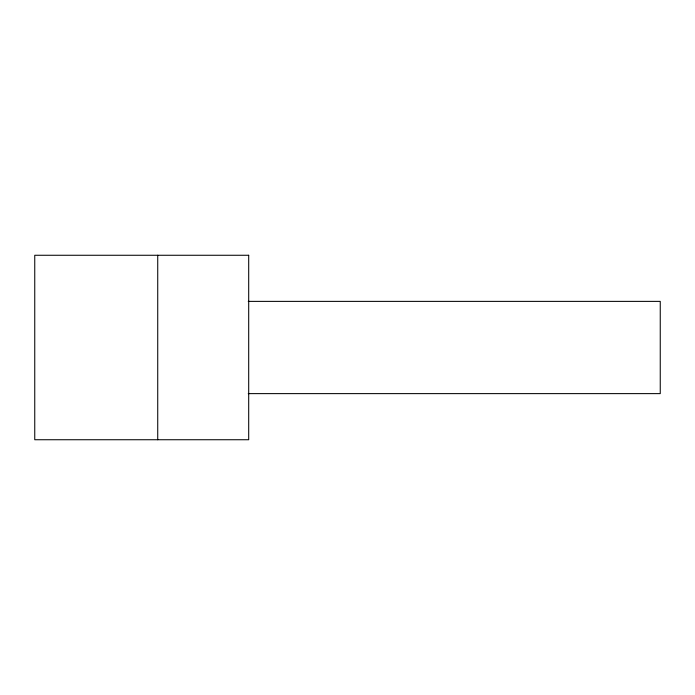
<?xml version="1.0" encoding="UTF-8"?>
<svg xmlns="http://www.w3.org/2000/svg" width="695" height="695" viewBox="0 0 695 695"><rect width="100%" height="100%" fill="white"/><g stroke="black" fill="none" stroke-linecap="round" stroke-linejoin="round"><path stroke-width="1.04" d="M248.254 301.378L660.25 301.378L660.25 393.622L248.254 393.622M157.73 255.265L157.73 439.735M248.697 255.265L34.75 255.265L34.75 439.735L248.697 439.735L248.697 255.265"/></g></svg>
